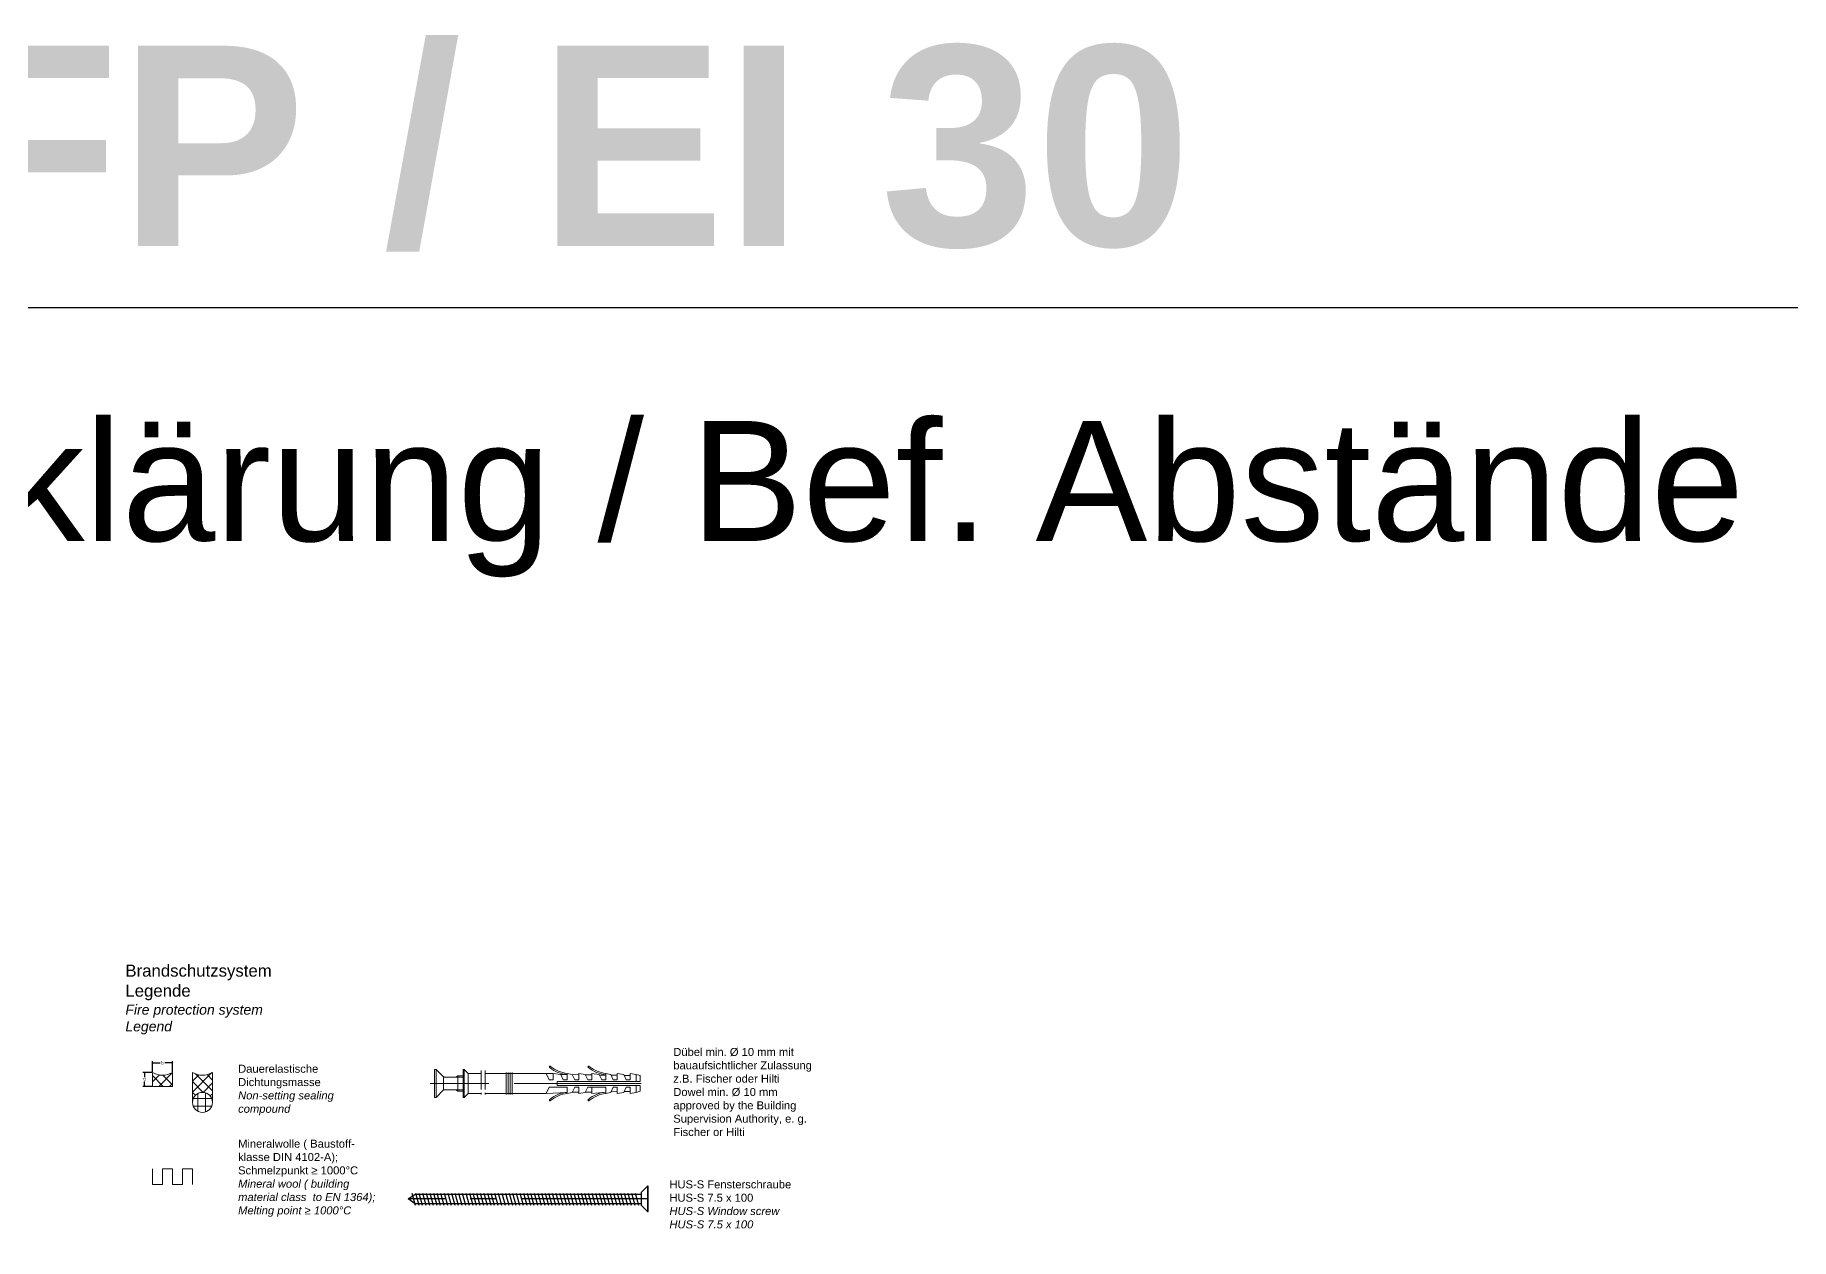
# Model space of a CAD drawing. Header units: millimetres. Extents: x -1598 to 10110, y -2803 to 662.
# Drawn here: x -720 to 157, y 60 to 662 of the extents above; entities that cross this region are included whole.
import ezdxf

# ---------------------------------------------------------------- set-up
doc = ezdxf.new("R2010")
doc.units = ezdxf.units.MM
doc.header["$PDMODE"] = 3
doc.header["$PDSIZE"] = -2
for name, pattern in [('AUSGEZOGEN', [0]), ('CENTER', [50.800000000000004, 31.75, -6.35, 6.35, -6.35]), ('gen7a', [6.875, 4.75, -0.875, 0.375, -0.875])]:
    doc.linetypes.add(name, pattern=pattern)
for name, color, linetype in [('00TXT', 7, 'AUSGEZOGEN'), ('01TXT', 7, 'Continuous'), ('CENT_18', 3, 'CENTER'), ('CONST25', 3, 'Continuous'), ('WBC-GER-ENG', 7, 'Continuous')]:
    doc.layers.add(name, color=color, linetype=linetype)
for name, color, linetype, lineweight in [('AM_5', 3, 'Continuous', 25), ('Cent3', 70, 'CENTER', 18), ('Cent3 light', 70, 'gen7a', 18), ('CONT2', 2, 'Continuous', 0), ('Cont3', 70, 'Continuous', 18)]:
    doc.layers.add(name, color=color, linetype=linetype, lineweight=lineweight)
doc.layers.add('BOUND_EXT', color=30, linetype='Continuous', plot=False)
doc.styles.add('BEMSTIL', font='8SIMPLEX.SHX', dxfattribs={"width": 0.85})
doc.styles.get("Standard").update_dxf_attribs({"font": 'ISOCP.SHX'})
doc.styles.add('SWISS', font='swiss.ttf')
doc.styles.add('SWISSB', font='swissb.ttf')
doc.styles.add('SWISSL', font='swissl.ttf')
doc.dimstyles.new('BEM_DOC_2', dxfattribs={"dimscale": 0.5, "dimtxt": 3.4, "dimasz": 1.5, "dimexe": 1.5, "dimexo": 0.6, "dimgap": 1.5, "dimtad": 0, "dimlfac": 2, "dimdsep": 46, "dimtxsty": 'BEMSTIL', "dimblk": 'PUNKT', "dimcen": 0, "dimclrd": 3, "dimclre": 3, "dimclrt": 3, "dimadec": 0, "dimazin": 0, "dimtfac": 0.6999999999999998, "dimtofl": 0, "dimtmove": 2, "dimatfit": 3, "dimldrblk": 'PUNKT', "dimfxl": 1, "dimtolj": 1, "dimarcsym": 0})

# ---------------------------------------------------------------- blocks, each defined once
blk = doc.blocks.new('PUNKT')
at = {"color": 0, "linetype": 'Continuous'}
blk.add_line((-0.5, 0), (-1, 0), dxfattribs=at)
at = {"color": 0, "linetype": 'Continuous', "const_width": 0.5}
blk.add_lwpolyline([(-0.25, 0, 1), (0.25, 0, 1)], format="xyb", close=True, dxfattribs=at)
blk = doc.blocks.new('*D137')
at = {"layer": 'AM_5', "color": 3, "lineweight": -2, "transparency": 16777216}
for p, q in [((-661.5618833374708, 143.9507696078244), (-661.5618833374708, 149.2007696078244)), ((-651.5618833374708, 143.9507696078244), (-651.5618833374708, 149.2007696078244)), ((-660.8118833374708, 148.4507696078244), (-657.6826904711724, 148.4507696078244)), ((-652.3118833374708, 148.4507696078244), (-655.4410762037693, 148.4507696078244))]:
    blk.add_line(p, q, dxfattribs=at)
at = {"layer": 'Defpoints', "color": 0, "transparency": 16777216}
for p in [(-661.5618833374708, 143.6507696078244), (-651.5618833374708, 148.4507696078244), (-651.5618833374708, 143.6507696078244)]:
    blk.add_point(p, dxfattribs=at)
at = {"layer": 'AM_5', "color": 3, "lineweight": -2, "transparency": 16777216, "xscale": 0.75, "yscale": 0.75, "zscale": 0.75, "rotation": 180}
blk.add_blockref('PUNKT', (-661.5618833374708, 148.4507696078244), dxfattribs=at)
at = {"layer": 'AM_5', "color": 3, "lineweight": -2, "transparency": 16777216, "xscale": 0.75, "yscale": 0.75, "zscale": 0.75}
blk.add_blockref('PUNKT', (-651.5618833374708, 148.4507696078244), dxfattribs=at)
at = {"layer": 'AM_5', "color": 3, "transparency": 16777216, "insert": (-656.5618833374708, 148.4507696078244), "char_height": 1.7, "attachment_point": 5}
blk.add_mtext('\\A1;b', dxfattribs=at)
blk = doc.blocks.new('*D138')
at = {"layer": 'AM_5', "color": 3, "lineweight": -2, "transparency": 16777216}
for p, q in [((-661.8618833374708, 143.6507696078244), (-666.3118833374708, 143.6507696078244)), ((-665.5618833374708, 142.9007696078244), (-665.5618833374708, 141.271576741526)), ((-661.8618833374708, 136.6507696078244), (-666.3118833374708, 136.6507696078244)), ((-665.5618833374708, 137.4007696078244), (-665.5618833374708, 139.029962474123))]:
    blk.add_line(p, q, dxfattribs=at)
at = {"layer": 'Defpoints', "color": 0, "transparency": 16777216}
for p in [(-661.5618833374708, 143.6507696078244), (-665.5618833374708, 136.6507696078244), (-661.5618833374708, 136.6507696078244)]:
    blk.add_point(p, dxfattribs=at)
at = {"layer": 'AM_5', "color": 3, "lineweight": -2, "transparency": 16777216, "xscale": 0.75, "yscale": 0.75, "zscale": 0.75}
for p, rotation in [((-665.5618833374708, 143.6507696078244), 90), ((-665.5618833374708, 136.6507696078244), 270)]:
    blk.add_blockref('PUNKT', p, dxfattribs=dict(at, rotation=rotation))
at = {"layer": 'AM_5', "color": 3, "transparency": 16777216, "insert": (-665.5618833374708, 140.1507696078244), "char_height": 1.7, "attachment_point": 5, "rotation": 90}
blk.add_mtext('\\A1;d', dxfattribs=at)
blk = doc.blocks.new('HUS-Betonschraube mit Dübel')
for points in [[(6.745454545452901, 1.909090909090509), (5.472727272726047, 1.909090909090452), (4.963636363635402, 1.590909090908752), (2.067245178360167, 1.590909090908752, -0.198912367379658), (1.797258952816293, 1.702741047182911), (0, 3.499999999999233), (-0.3818181818180619, 3.499999999999233), (-0.3818181818180619, -3.499999999999233), (0, -3.499999999999233), (1.797258952816293, -1.702741047182968, -0.198912367379658), (2.067245178360167, -1.590909090908696), (4.963636363635402, -1.590909090908696), (5.472727272726047, -1.909090909090509), (6.745454545452901, -1.909090909090509)], [(32.79545454545297, 2.22540098980383, -0.1632207765498859), (28.42292648636015, 3.979849555032018, -1.327080460198625), (28.64545454545288, 4.250000000000028, 0.1460127818501765), (32.79545454545297, 2.499999999999972)], [(42.40735063140772, 2.15208033724079, -0.1460127818501765), (38.07292648636013, 3.979849555032018, -1.327080460198625), (38.29545454545286, 4.250000000000028, 0.1460127818501765), (42.44545454545295, 2.499999999999972)], [(32.79545454545297, -2.225400989803887, 0.1632207765498859), (28.42292648636015, -3.979849555032075, 1.327080460198625), (28.64545454545288, -4.250000000000085, -0.1460127818501765), (32.79545454545297, -2.500000000000028)], [(42.40735063140772, -2.152080337240903, 0.1460127818501765), (38.07292648636013, -3.979849555032075, 1.327080460198625), (38.29545454545286, -4.250000000000085, -0.1460127818501765), (42.44545454545295, -2.500000000000028)]]:
    blk.add_lwpolyline(points, format="xyb")
for points in [[(0, -3.499999999999233), (0, 3.499999999999233)], [(1.90909090909048, -1.625204106479345), (1.90909090909048, 1.625204106479401)], [(5.472727272726047, -1.909090909090509), (5.472727272726047, 1.909090909090452)], [(11.29545454545286, 2.499999999999972), (8.045454545452856, 2.499999999999972), (7.045454545452856, 3.500000000000028), (6.745454545452901, 3.500000000000028), (6.745454545452901, -3.500000000000085), (7.045454545452856, -3.500000000000085), (8.045454545452856, -2.500000000000028), (11.29545454545286, -2.500000000000028)], [(7.045454545452856, -3.500000000000085), (7.045454545452856, 3.500000000000028)], [(8.045454545452856, -2.500000000000028), (8.045454545452856, 2.499999999999972)], [(38.89545454545299, -0.9000000000000057), (42.44545454545295, -0.9000000000000057), (42.44545454545295, -2.500000000000028), (43.65574866309993, -2.250000000000085), (44.29545454545297, -0.9000000000000057), (45.29545454545297, -0.9000000000000057), (45.29545454545297, -2.500000000000028), (46.90574866309993, -2.250000000000085), (47.54545454545297, -0.9000000000000057), (48.54545454545297, -0.9000000000000057), (48.54545454545297, -2.500000000000028), (50.04545454545297, -2.250000000000085), (51.04545454545297, -1.951612903225879), (51.04545454545297, -0.5000000000000284), (30.29545454545286, -0.5000000000000284), (30.29545454545286, 0.4999999999999716), (51.04545454545297, 0.4999999999999716), (51.04545454545286, 1.951612903225822), (50.04545454545297, 2.250000000000028), (48.54545454545297, 2.499999999999972), (48.54545454545297, 0.8999999999999488), (47.54545454545297, 0.8999999999999488), (46.90574866309993, 2.250000000000028), (45.29545454545297, 2.499999999999972), (45.29545454545297, 0.8999999999999488), (44.29545454545297, 0.8999999999999488), (43.65574866309993, 2.250000000000028), (42.44545454545295, 2.499999999999972), (42.44545454545295, 0.8999999999999488), (41.44545454545295, 0.8999999999999488), (40.80574866309991, 2.250000000000028), (38.89545454545299, 2.499999999999972), (38.89545454545299, 0.8999999999999488), (37.89545454545299, 0.8999999999999488), (37.25574866309995, 2.250000000000028), (35.64545454545299, 2.499999999999972), (35.64545454545299, 0.8999999999999488), (34.64545454545299, 0.8999999999999488), (34.00574866309995, 2.250000000000028), (32.79545454545297, 2.499999999999972), (32.79545454545297, 0.8999999999999488), (31.79545454545297, 0.8999999999999488), (31.15574866309993, 2.250000000000028), (29.24545454545301, 2.499999999999972), (29.24545454545301, 0.8999999999999488), (28.24545454545301, 0.8999999999999488), (27.48728461081242, 2.499999999999972), (12.29545454545286, 2.499999999999972)], [(17.54545454545297, -2.750000000000028), (17.54545454545297, 2.749999999999972)], [(18.04545454545297, -2.750000000000028), (18.04545454545297, 2.749999999999972)], [(18.54545454545297, -2.750000000000028), (18.54545454545297, 2.749999999999972)], [(19.04545454545297, -2.750000000000028), (19.04545454545297, 2.749999999999972)], [(27.48728461081242, 2.499999999999972), (29.24545454545301, 2.499999999999972)], [(31.15574866309993, 2.250000000000028), (32.79545454545297, 2.22540098980383)], [(34.02615389177089, 2.206937931218562), (35.64545454545299, 2.182645042036853)], [(37.29942301218517, 2.157832063309883), (38.89545454545299, 2.133888259495592)], [(40.87484005140681, 2.10419334605578), (42.44545454545295, 2.080630850873519)], [(43.74524528007777, 2.06113127727437), (45.29545454545297, 2.037874903106541)], [(47.01851440049205, 2.012025409365691), (48.54545454545297, 1.98911812056528)], [(50.04545454545297, 0.4999999999999716), (50.04545454545297, 2.250000000000028)], [(12.29545454545286, -2.500000000000028), (27.48728461081242, -2.500000000000028), (28.24545454545301, -0.9000000000000057), (32.79545454545297, -0.9000000000000057), (32.79545454545297, -2.500000000000028), (34.00574866309995, -2.250000000000085), (34.64545454545299, -0.9000000000000057), (35.64545454545299, -0.9000000000000057), (35.64545454545299, -2.500000000000028), (37.25574866309995, -2.250000000000085), (37.89545454545299, -0.9000000000000057), (38.89545454545299, -0.9000000000000057), (38.89545454545299, -2.500000000000028), (42.40735063140772, -2.152080337240903)], [(27.48728461081242, -2.500000000000028), (32.79545454545297, -2.225400989803887)], [(34.02615389177089, -2.206937931218619), (35.64545454545299, -2.18264504203691)], [(37.29942301218517, -2.157832063309939), (38.89545454545299, -2.133888259495649)], [(43.74524528007777, -2.061131277274427), (45.29545454545297, -2.037874903106598)], [(47.01851440049205, -2.012025409365748), (48.54545454545297, -1.989118120565337)], [(50.04545454545297, -0.5000000000000284), (50.04545454545297, -2.250000000000085)]]:
    blk.add_lwpolyline(points)
at = {"layer": 'Cent3'}
blk.add_line((-1.463636363636027, -2.842170943040401e-14), (6.745454545452901, -2.842170943040401e-14), dxfattribs=at)
blk.add_lwpolyline([(51.29545454545286, -2.842170943040401e-14), (5.59545454545281, -2.842170943040401e-14)], dxfattribs=at)
at = {"layer": 'Cent3 light'}
for points in [[(11.29545454545286, 3.250000000000028), (11.29545454545286, -3.249999999999972)], [(12.29545454545286, 3.250000000000028), (12.29545454545286, -3.249999999999972)]]:
    blk.add_lwpolyline(points, dxfattribs=at)
at = {"layer": 'CONT2'}
for p, q in [((4.963636363635402, 1.590909090908752), (6.745454545452901, 1.590909090908752)), ((4.963636363635402, -1.590909090908696), (6.745454545452901, -1.590909090908696))]:
    blk.add_line(p, q, dxfattribs=at)
blk = doc.blocks.new('Holzschraube')
at = {"layer": 'CENT_18'}
blk.add_lwpolyline([(366.9047543333761, 60.58699570668219), (306.9047543333761, 60.5869957066822)], dxfattribs=at)
at = {"layer": 'CONST25'}
for points in [[(365.1739851026069, 59.39381388850038), (308.6547543333761, 59.39381388850039), (306.9047543333761, 60.5869957066822), (308.6547543333761, 61.78017752486402), (365.1739851026069, 61.780177524864)], [(307.8207786570833, 62.04959090212087), (308.6547543333761, 59.01199570668221)], [(308.7207786570833, 62.04959090212087), (309.5547543333761, 59.01199570668221)], [(309.6207786570833, 62.04959090212086), (310.4547543333761, 59.01199570668221)], [(310.5207786570833, 62.04959090212086), (311.354754333376, 59.01199570668221)], [(311.4207786570832, 62.04959090212086), (312.254754333376, 59.01199570668221)], [(312.3207786570832, 62.04959090212086), (313.154754333376, 59.01199570668221)], [(313.2207786570832, 62.04959090212086), (314.054754333376, 59.01199570668221)], [(314.1207786570832, 62.04959090212086), (314.9547543333759, 59.01199570668221)], [(315.0207786570832, 62.04959090212086), (315.8547543333759, 59.01199570668221)], [(315.9207786570831, 62.04959090212086), (316.7547543333759, 59.01199570668221)], [(316.8207786570831, 62.04959090212086), (317.6547543333759, 59.01199570668221)], [(317.7207786570831, 62.04959090212086), (318.5547543333759, 59.01199570668221)], [(318.6207786570831, 62.04959090212086), (319.4547543333758, 59.01199570668221)], [(319.520778657083, 62.04959090212086), (320.3547543333758, 59.01199570668221)], [(320.420778657083, 62.04959090212086), (321.2547543333758, 59.01199570668221)], [(321.320778657083, 62.04959090212086), (322.1547543333758, 59.01199570668221)], [(322.220778657083, 62.04959090212086), (323.0547543333757, 59.01199570668221)], [(323.120778657083, 62.04959090212086), (323.9547543333757, 59.01199570668221)], [(324.0207786570829, 62.04959090212086), (324.8547543333757, 59.01199570668221)], [(324.9207786570829, 62.04959090212086), (325.7547543333757, 59.01199570668221)], [(325.8207786570829, 62.04959090212086), (326.6547543333756, 59.01199570668221)], [(326.7207786570829, 62.04959090212086), (327.5547543333756, 59.01199570668221)], [(327.6207786570828, 62.04959090212086), (328.4547543333756, 59.01199570668221)], [(328.5207786570828, 62.04959090212086), (329.3547543333756, 59.01199570668221)], [(329.4207786570828, 62.04959090212086), (330.2547543333756, 59.01199570668221)], [(330.3207786570828, 62.04959090212086), (331.1547543333755, 59.01199570668221)], [(331.2207786570827, 62.04959090212086), (332.0547543333755, 59.01199570668221)], [(332.1207786570827, 62.04959090212086), (332.9547543333755, 59.01199570668221)], [(333.0207786570827, 62.04959090212086), (333.8547543333755, 59.01199570668221)], [(333.9207786570827, 62.04959090212086), (334.7547543333754, 59.01199570668221)], [(334.8207786570827, 62.04959090212086), (335.6547543333754, 59.01199570668221)], [(335.7207786570826, 62.04959090212086), (336.5547543333754, 59.01199570668221)], [(336.6207786570826, 62.04959090212086), (337.4547543333754, 59.01199570668221)], [(337.5207786570826, 62.04959090212086), (338.3547543333754, 59.01199570668221)], [(338.4207786570826, 62.04959090212086), (339.2547543333753, 59.01199570668221)], [(339.3207786570825, 62.04959090212086), (340.1547543333753, 59.01199570668221)], [(340.2207786570825, 62.04959090212086), (341.0547543333753, 59.01199570668221)], [(341.1207786570825, 62.04959090212086), (341.9547543333753, 59.01199570668221)], [(342.0207786570825, 62.04959090212086), (342.8547543333752, 59.01199570668221)], [(342.9207786570825, 62.04959090212086), (343.7547543333752, 59.01199570668221)], [(343.8207786570824, 62.04959090212086), (344.6547543333752, 59.01199570668221)], [(344.7207786570824, 62.04959090212086), (345.5547543333752, 59.01199570668221)], [(345.6207786570824, 62.04959090212086), (346.4547543333751, 59.01199570668221)], [(346.5207786570824, 62.04959090212086), (347.3547543333751, 59.01199570668221)], [(347.4207786570823, 62.04959090212086), (348.2547543333751, 59.0119957066822)], [(348.3207786570823, 62.04959090212085), (349.1547543333751, 59.0119957066822)], [(349.2207786570823, 62.04959090212085), (350.0547543333751, 59.0119957066822)], [(350.1207786570823, 62.04959090212085), (350.954754333375, 59.0119957066822)], [(351.0207786570822, 62.04959090212085), (351.854754333375, 59.0119957066822)], [(351.9207786570822, 62.04959090212085), (352.754754333375, 59.0119957066822)], [(352.8207786570822, 62.04959090212085), (353.654754333375, 59.0119957066822)], [(353.7207786570822, 62.04959090212085), (354.5547543333749, 59.0119957066822)], [(354.6207786570822, 62.04959090212085), (355.4547543333749, 59.0119957066822)], [(355.5207786570821, 62.04959090212085), (356.3547543333749, 59.0119957066822)], [(356.4207786570821, 62.04959090212085), (357.2547543333749, 59.0119957066822)], [(357.3207786570821, 62.04959090212085), (358.1547543333749, 59.0119957066822)], [(358.2207786570821, 62.04959090212085), (359.0547543333748, 59.0119957066822)], [(359.120778657082, 62.04959090212085), (359.9547543333748, 59.0119957066822)], [(360.020778657082, 62.04959090212085), (360.8547543333748, 59.0119957066822)], [(360.920778657082, 62.04959090212085), (361.7547543333748, 59.0119957066822)], [(361.820778657082, 62.04959090212085), (362.6547543333747, 59.0119957066822)], [(362.720778657082, 62.04959090212085), (363.5547543333747, 59.0119957066822)], [(363.6207786570819, 62.04959090212085), (364.4547543333747, 59.0119957066822)], [(366.7547543333761, 63.73699570668217), (366.7547543333761, 57.43699570668215)]]:
    blk.add_lwpolyline(points, dxfattribs=at)
blk.add_lwpolyline([(366.9047543333761, 63.73699570668217), (366.7547543333761, 63.73699570668217), (365.1739851026069, 62.16199570668218), (365.1739851026069, 59.0119957066822), (366.7547543333761, 57.43699570668215), (366.9047543333761, 57.43699570668221)], close=True, dxfattribs=at)

msp = doc.modelspace()

# ---------------------------------------------------------------- hatches: boundary and pattern name
at = {"layer": 'Cont3'}
h = msp.add_hatch(dxfattribs=at)
h.set_pattern_fill('ANSI37', color=256, scale=1.2, angle=-90.00000000000001, style=0)
h.set_pattern_definition([(315, (-703.0727780677876, -349.8283071293076), (2.694076836320746, 2.694076836320745), []), (44.99999999999999, (-703.0727780677876, -349.8283071293076), (-2.694076836320745, 2.694076836320746), [])])
edge = h.paths.add_edge_path()
edge.add_arc((-656.5618833374708, 151.7462596056167), 9.515091082294248, 238.2993674236693, 301.7006325763307, ccw=False)
edge.add_line((-661.5618833374708, 143.6507696078244), (-661.5618833374708, 136.6507696078244))
edge.add_line((-661.5618833374708, 136.6507696078244), (-651.5618833374709, 136.6507696078244))
edge.add_line((-651.5618833374708, 136.6507696078244), (-651.5618833374708, 143.6507696078244))
h = msp.add_hatch(dxfattribs=at)
h.set_pattern_fill('ANSI37', color=256, scale=1.2, angle=-90.00000000000001, style=0)
h.set_pattern_definition([(315, (-1048.427539896854, 599.7666879699767), (2.694076836320746, 2.694076836320745), []), (44.99999999999999, (-1048.427539896854, 599.7666879699767), (-2.694076836320745, 2.694076836320746), [])])
edge = h.paths.add_edge_path()
edge.add_arc((-636.5405563826575, 128.6507493928428), 5.000000000000038, 8.090325720264389, 90.55829241132369, ccw=False)
edge.add_line((-631.5903192101583, 129.3544197247502), (-631.5618833374709, 143.6507696078244))
edge.add_arc((-636.5618833374708, 151.746259605617), 9.515091082294422, 238.29936742366948, 301.70063257633046, ccw=False)
edge.add_line((-641.5618833374708, 143.6507696078244), (-641.4921919837107, 129.3445107887006))
edge.add_arc((-636.5405563826577, 128.6507493928429), 4.999999999999917, 90.55829241132312, 172.0243475417694, ccw=False)
h = msp.add_hatch(dxfattribs=at)
h.set_pattern_fill('ANSI37', color=256, scale=1.2, angle=-45.00000000000001, style=0)
h.set_pattern_definition([(360, (-1088.493530914943, 637.2834402202724), (1.365996345984582e-15, 3.81), []), (90, (-1088.493530914943, 637.2834402202724), (-3.81, 1.365996345984582e-15), [])])
edge = h.paths.add_edge_path()
edge.add_arc((-636.5405563826575, 128.6507493928428), 5, 0, 360)

# ---------------------------------------------------------------- linework, layer by layer
at = {"layer": 'BOUND_EXT'}
msp.add_lwpolyline([(-1597.625068371292, 525.8569028471297), (1109.571931202348, 525.8569028471297), (1109.571931202348, -1757.145509028779), (-1597.625068371292, -1757.145509028779)], close=True, dxfattribs=at)
at = {"layer": 'CONT2'}
for p, q in [((-641.5405563826575, 128.6507493928428), (-641.5618833374708, 143.6507696078244)), ((-631.5405563826575, 128.6507493928428), (-631.5618833374708, 143.6507696078244))]:
    msp.add_line(p, q, dxfattribs=at)
msp.add_lwpolyline([(-661.5618833374708, 136.6507696078244), (-661.5618833374708, 143.6507696078244, 0.2839202169003815), (-651.5618833374708, 143.6507696078244), (-651.5618833374708, 136.6507696078244)], format="xyb", close=True, dxfattribs=at)
msp.add_circle((-636.5405563826575, 128.6507493928428), 5, dxfattribs=at)
msp.add_arc((-636.5618833374708, 151.746259605617), 9.515091082294466, 238.2993674236715, 301.7006325763285, dxfattribs=at)
at = {"layer": 'Cont3'}
msp.add_lwpolyline([(-641.5618833374708, 87.5711841000016), (-641.5618833374708, 95.37118410000167), (-646.5618833374708, 95.37118410000167), (-646.5618833374708, 87.5711841000016), (-651.5618833374708, 87.5711841000016), (-651.5618833374708, 95.37118410000167), (-656.5618833374708, 95.37118410000167), (-656.5618833374708, 87.5711841000016), (-661.5618833374708, 87.5711841000016), (-661.5618833374708, 95.38072415346554)], dxfattribs=at)

# ---------------------------------------------------------------- block references
at = {"layer": 'Cont3', "xscale": 2, "yscale": 2, "zscale": 2}
for name, p in [('HUS-Betonschraube mit Dübel', (-519.8358777409967, 138.0915329359106)), ('Holzschraube', (-1147.607108694261, -40.7823682308595))]:
    msp.add_blockref(name, p, dxfattribs=at)

# ---------------------------------------------------------------- texts
at = {"layer": '00TXT', "color": 7, "style": 'SWISSB'}
msp.add_text('WICLINE 75FP / EI 30', height=100, dxfattribs=at).set_placement((-1547.349478035605, 556.6842087568125))
at = {"layer": '01TXT', "color": 40, "insert": (-1538.526921564534, 469.1555063036481), "char_height": 60, "width": 13525.04775150447, "attachment_point": 1, "style": 'SWISS'}
msp.add_mtext('Stückliste / Zeichenerklärung / Bef. Abstände', dxfattribs=at)
at = {"layer": 'WBC-GER-ENG', "attachment_point": 1}
for s, insert, char_height, width, style in [('{\\C40;Brandschutzsystem^JLegende\\P\\fSwis721 BT|b0|i1|c0|p34;\\H0.83334x;Fire protection system^JLegend}', (-675.0727780677876, 197.4716928706923), 6, 253.5659369001035, 'SWISS'), ('{\\C1;Dübel min. %%C 10 mm mit bauaufsichtlicher Zulassung z.B. Fischer oder Hilti^JDowel min. %%C 10 mm approved by the Building Supervision Authority, e. g. Fischer or Hilti}', (-401.2666813979073, 155.8396650156762), 4, 69.96498135935434, 'SWISSL'), ('{\\C1;Dauerelastische Dichtungsmasse\\P\\fSwis721 Lt BT|b0|i1|c0|p34;Non-setting sealing compound}', (-618.7420142959928, 147.451253507146), 4, 69.96498135935434, 'SWISSL'), ('{\\C1;Mineralwolle ( Baustoff-^Jklasse DIN 4102-A);^JSchmelzpunkt ≥ 1000°C\\P\\fSwis721 Lt BT|b0|i1|c0|p34;Mineral wool ( building material class  to EN 1364);^JMelting point ≥ 1000°C}', (-618.7420142959928, 110.0008707126783), 4, 69.96498135935434, 'SWISSL'), ('{\\C1;HUS-S Fensterschraube^JHUS-S 7.5 x 100^J\\fSwis721 Lt BT|b0|i1|c0|p34;HUS-S Window screw ^JHUS-S 7.5 x 100}', (-403.1974881793473, 89.67196581619626), 4, 69.96498135935434, 'SWISSL')]:
    msp.add_mtext(s, dxfattribs=dict(at, insert=insert, char_height=char_height, width=width, style=style))

# ---------------------------------------------------------------- dimensions: what is measured, and where the dimension line sits
at = {"layer": 'AM_5'}
dim = msp.add_linear_dim(base=(-651.5618833374708, 148.4507696078244), p1=(-661.5618833374708, 143.6507696078244), p2=(-651.5618833374708, 143.6507696078244), text='b', dimstyle='BEM_DOC_2', override={"dimdec": 4, "dimtxsty": 'Standard', "dimtdec": 4, "dimtmove": 0, "dimtzin": 0}, dxfattribs=at)
dim.commit()
dim.dimension.update_dxf_attribs({"geometry": '*D137', "text_midpoint": (-656.5618833374708, 148.4507696078244), "dimtype": 160})
dim = msp.add_linear_dim(base=(-665.5618833374708, 136.6507696078244), p1=(-661.5618833374708, 143.6507696078244), p2=(-661.5618833374708, 136.6507696078244), angle=90, text='d', dimstyle='BEM_DOC_2', override={"dimdec": 4, "dimtxsty": 'Standard', "dimtdec": 4, "dimtmove": 0, "dimtzin": 0}, dxfattribs=at)
dim.commit()
dim.dimension.update_dxf_attribs({"geometry": '*D138', "text_midpoint": (-665.5618833374708, 140.1507696078244), "dimtype": 160})

doc.saveas('drawing.dxf')
